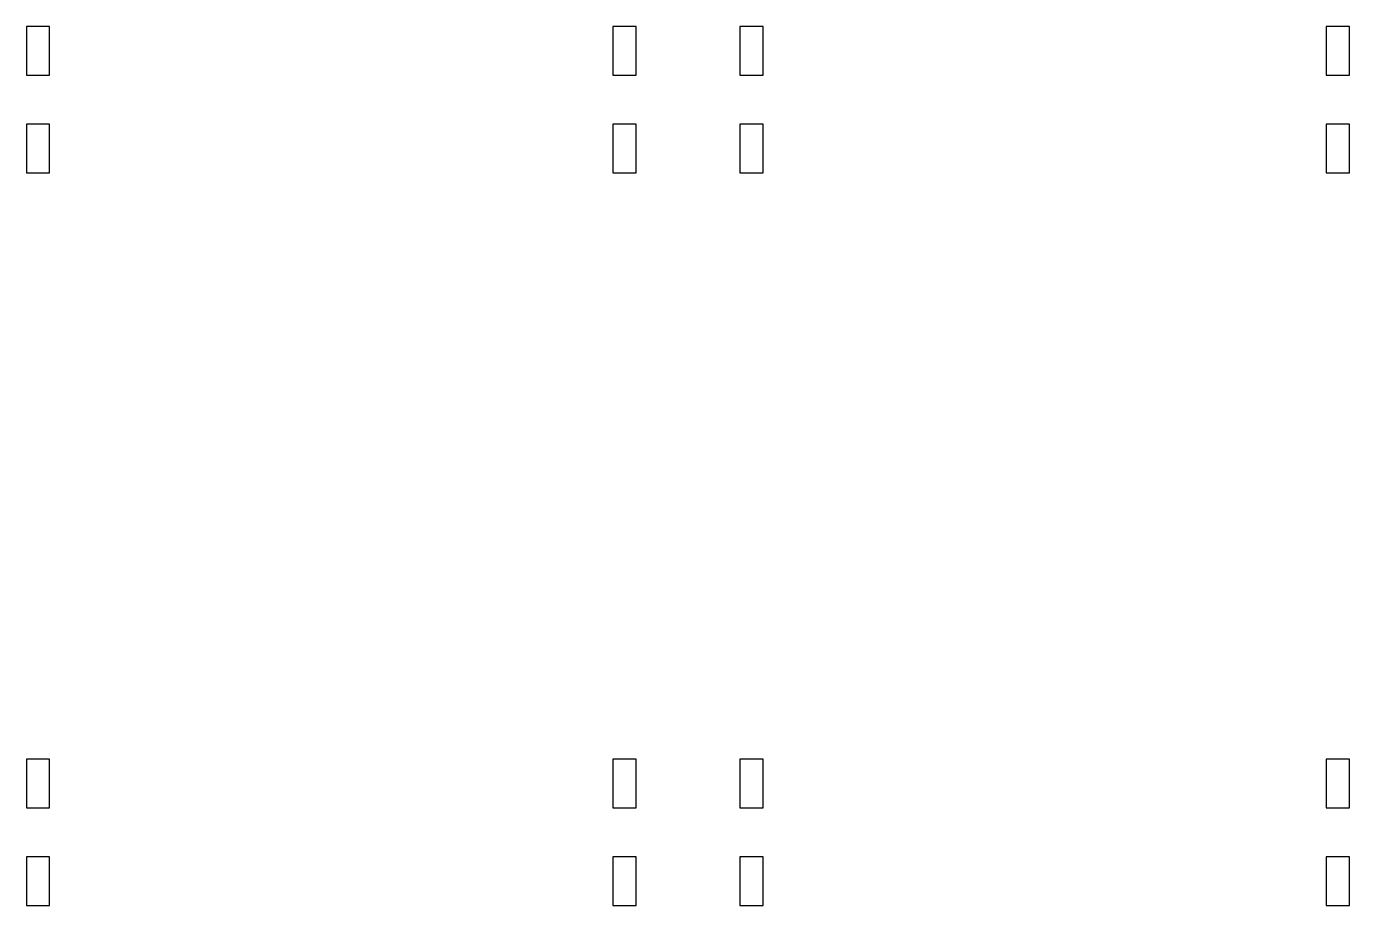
# Model space of a CAD drawing. Header units: inches. Extents: x 200 to 471, y 468 to 648.
import ezdxf

# ---------------------------------------------------------------- set-up
doc = ezdxf.new("R2010")
doc.units = ezdxf.units.IN
doc.header["$MEASUREMENT"] = 0

msp = doc.modelspace()

# ---------------------------------------------------------------- linework, layer by layer
for p, q in [((199.92, 647.83), (199.92, 637.83)), ((204.67, 647.83), (199.92, 647.83)), ((204.67, 637.83), (204.67, 647.83)), ((319.92, 647.83), (319.92, 637.83)), ((324.67, 647.83), (319.92, 647.83)), ((324.67, 637.83), (324.67, 647.83)), ((345.92, 647.83), (345.92, 637.83)), ((350.67, 647.83), (345.92, 647.83)), ((350.67, 637.83), (350.67, 647.83)), ((465.92, 647.83), (465.92, 637.83)), ((470.67, 647.83), (465.92, 647.83)), ((470.67, 637.83), (470.67, 647.83)), ((199.92, 637.83), (204.67, 637.83)), ((319.92, 637.83), (324.67, 637.83)), ((345.92, 637.83), (350.67, 637.83)), ((465.92, 637.83), (470.67, 637.83)), ((199.92, 627.83), (199.92, 617.83)), ((204.67, 627.83), (199.92, 627.83)), ((204.67, 617.83), (204.67, 627.83)), ((319.92, 627.83), (319.92, 617.83)), ((324.67, 627.83), (319.92, 627.83)), ((324.67, 617.83), (324.67, 627.83)), ((345.92, 627.83), (345.92, 617.83)), ((350.67, 627.83), (345.92, 627.83)), ((350.67, 617.83), (350.67, 627.83)), ((465.92, 627.83), (465.92, 617.83)), ((470.67, 627.83), (465.92, 627.83)), ((470.67, 617.83), (470.67, 627.83)), ((199.92, 617.83), (204.67, 617.83)), ((319.92, 617.83), (324.67, 617.83)), ((345.92, 617.83), (350.67, 617.83)), ((465.92, 617.83), (470.67, 617.83)), ((199.92, 497.83), (199.92, 487.83)), ((204.67, 497.83), (199.92, 497.83)), ((204.67, 487.83), (204.67, 497.83)), ((319.92, 497.83), (319.92, 487.83)), ((324.67, 497.83), (319.92, 497.83)), ((324.67, 487.83), (324.67, 497.83)), ((345.92, 497.83), (345.92, 487.83)), ((350.67, 497.83), (345.92, 497.83)), ((350.67, 487.83), (350.67, 497.83)), ((465.92, 497.83), (465.92, 487.83)), ((470.67, 497.83), (465.92, 497.83)), ((470.67, 487.83), (470.67, 497.83)), ((199.92, 487.83), (204.67, 487.83)), ((319.92, 487.83), (324.67, 487.83)), ((345.92, 487.83), (350.67, 487.83)), ((465.92, 487.83), (470.67, 487.83)), ((199.92, 477.83), (199.92, 467.83)), ((204.67, 477.83), (199.92, 477.83)), ((204.67, 467.83), (204.67, 477.83)), ((319.92, 477.83), (319.92, 467.83)), ((324.67, 477.83), (319.92, 477.83)), ((324.67, 467.83), (324.67, 477.83)), ((345.92, 477.83), (345.92, 467.83)), ((350.67, 477.83), (345.92, 477.83)), ((350.67, 467.83), (350.67, 477.83)), ((465.92, 477.83), (465.92, 467.83)), ((470.67, 477.83), (465.92, 477.83)), ((470.67, 467.83), (470.67, 477.83)), ((199.92, 467.83), (204.67, 467.83)), ((319.92, 467.83), (324.67, 467.83)), ((345.92, 467.83), (350.67, 467.83)), ((465.92, 467.83), (470.67, 467.83))]:
    msp.add_line(p, q)

doc.saveas('drawing.dxf')
